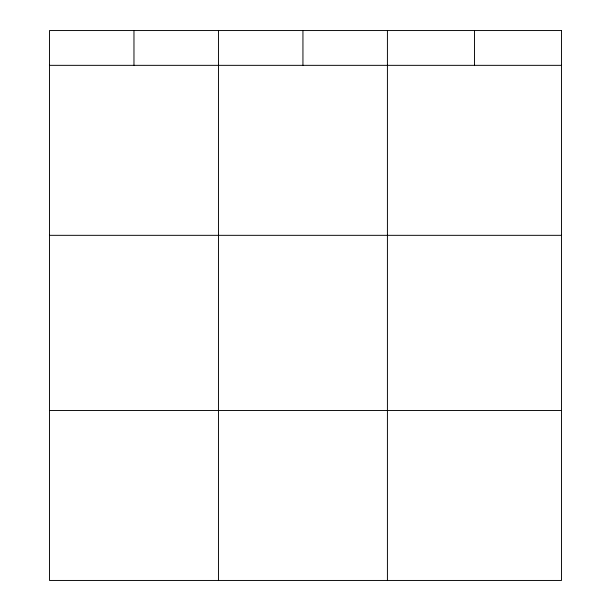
<?xml version="1.0" encoding="UTF-8"?>
<svg xmlns="http://www.w3.org/2000/svg" width="611" height="611" viewBox="0 0 611 611"><rect width="100%" height="100%" fill="white"/><g stroke="black" fill="none" stroke-linecap="round" stroke-linejoin="round"><path stroke-width="0.92" d="M49.491 65.339L561.509 65.339M49.491 235.327L561.509 235.327M49.491 410.462L561.509 410.462M474.464 30.55L474.464 65.339M387.42 30.55L387.42 580.45M302.941 30.55L302.941 65.339M218.455 30.55L218.455 580.45M133.969 30.55L133.969 65.339M561.509 30.55L49.491 30.55L49.491 580.45L561.509 580.45L561.509 30.55"/></g></svg>
